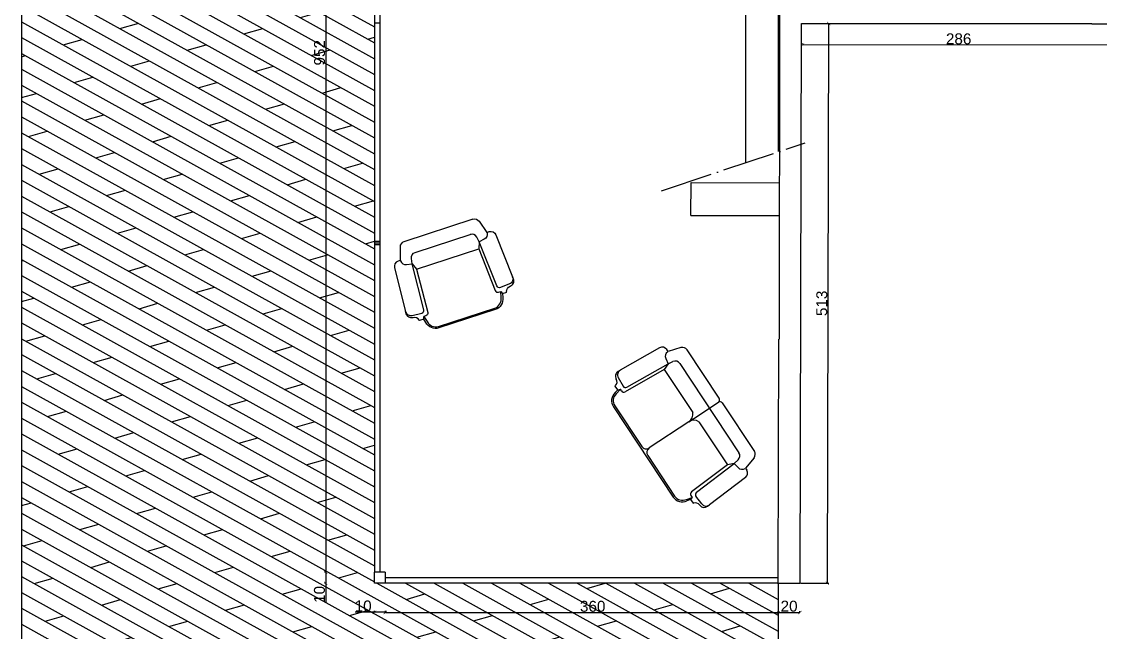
# Model space of a CAD drawing. Header units: millimetres. Extents: x 4804 to 8663, y 84 to 4858.
# Drawn here: x 5583 to 6570, y 1096 to 1655 of the extents above; entities that cross this region are included whole.
import ezdxf

# ---------------------------------------------------------------- set-up
doc = ezdxf.new("R2010")
doc.units = ezdxf.units.MM
doc.linetypes.add('ACAD_ISO04W100', pattern=[30, 24, -3, 0, -3])
for name, color, linetype in [('A-FLOOR-LEVL', 3, 'Continuous'), ('A-FLOOR-STRS', 3, 'Continuous'), ('A-FURN', 9, 'Continuous'), ('A-GLAZ-FULL', 4, 'Continuous'), ('A-WALL-FULL-EXTR', 1, 'Continuous'), ('A-WALL-FULL-INTR', 2, 'Continuous'), ('QUOTE', 5, 'Continuous')]:
    doc.layers.add(name, color=color, linetype=linetype)
doc.styles.get("Standard").update_dxf_attribs({"font": 'Arial.ttf'})
doc.dimstyles.new('ISO-25', dxfattribs={"dimtxt": 2.5, "dimasz": 2.5, "dimexe": 1.25, "dimexo": 0.625, "dimtad": 1, "dimtxsty": 'Standard', "dimcen": 2.5, "dimadec": 0, "dimazin": 0, "dimtfac": 1, "dimtmove": 0, "dimatfit": 3, "dimfxl": 1, "dimarcsym": 0})

# ---------------------------------------------------------------- blocks, each defined once
blk = doc.blocks.new('_ArchTick')
at = {"color": 0, "linetype": 'ByBlock', "const_width": 0.15}
blk.add_lwpolyline([(-0.5, -0.5), (0.5, 0.5)], dxfattribs=at)
blk = doc.blocks.new('*D19')
at = {"layer": 'Defpoints', "color": 0, "transparency": 16777216}
for p in [(5861.51, 2102.5), (5861.3, 1150.92), (5861.3, 1150.92)]:
    blk.add_point(p, dxfattribs=at)
at = {"layer": 'QUOTE', "color": 0, "lineweight": -2, "transparency": 16777216}
for p, q in [((5860.88, 2102.5), (5860.26, 2102.5)), ((5861.51, 2102.5), (5861.3, 1150.92)), ((5860.67, 1150.92), (5860.05, 1150.92))]:
    blk.add_line(p, q, dxfattribs=at)
at = {"layer": 'QUOTE', "color": 0, "lineweight": -2, "transparency": 16777216, "xscale": 3, "yscale": 3, "zscale": 3}
for p, rotation in [((5861.51, 2102.5), 89.98749708461058), ((5861.3, 1150.92), 269.9874970846106)]:
    blk.add_blockref('_ArchTick', p, dxfattribs=dict(at, rotation=rotation))
at = {"layer": 'QUOTE', "color": 0, "transparency": 16777216, "insert": (5855.67, 1626.71), "char_height": 10, "attachment_point": 5, "rotation": 89.9875}
blk.add_mtext('952', dxfattribs=at)
blk = doc.blocks.new('*D20')
at = {"layer": 'Defpoints', "color": 0, "transparency": 16777216}
for p in [(5915.83, 1113.97), (6275.48, 1113.93), (6275.48, 1113.92)]:
    blk.add_point(p, dxfattribs=at)
at = {"layer": 'QUOTE', "color": 0, "lineweight": -2, "transparency": 16777216}
for p, q in [((5915.83, 1114.59), (5915.83, 1115.23)), ((5915.83, 1113.98), (6275.48, 1113.93)), ((6275.48, 1114.54), (6275.48, 1115.18))]:
    blk.add_line(p, q, dxfattribs=at)
at = {"layer": 'QUOTE', "color": 0, "lineweight": -2, "transparency": 16777216, "xscale": 3, "yscale": 3, "zscale": 3}
for p, rotation in [((5915.83, 1113.98), 179.9924214453515), ((6275.48, 1113.93), 359.9924214453515)]:
    blk.add_blockref('_ArchTick', p, dxfattribs=dict(at, rotation=rotation))
at = {"layer": 'QUOTE', "color": 0, "transparency": 16777216, "insert": (6105.66, 1119.69), "char_height": 10, "attachment_point": 5, "rotation": 359.99242}
blk.add_mtext('360', dxfattribs=at)
blk = doc.blocks.new('*D22')
at = {"layer": 'Defpoints', "color": 0, "transparency": 16777216}
for p in [(6297.78, 1633.85), (6297.78, 1633.85), (6583.53, 1633.56)]:
    blk.add_point(p, dxfattribs=at)
at = {"layer": 'QUOTE', "color": 0, "lineweight": -2, "transparency": 16777216}
for p, q in [((6297.78, 1634.47), (6297.78, 1635.1)), ((6583.53, 1633.56), (6297.78, 1633.85)), ((6583.53, 1634.18), (6583.53, 1634.81))]:
    blk.add_line(p, q, dxfattribs=at)
at = {"layer": 'QUOTE', "color": 0, "lineweight": -2, "transparency": 16777216, "xscale": 3, "yscale": 3, "zscale": 3}
for p, rotation in [((6297.78, 1633.85), 179.9414955376278), ((6583.53, 1633.56), 359.9414955376278)]:
    blk.add_blockref('_ArchTick', p, dxfattribs=dict(at, rotation=rotation))
at = {"layer": 'QUOTE', "color": 0, "transparency": 16777216, "insert": (6440.66, 1639.43), "char_height": 10, "attachment_point": 5, "rotation": 359.9415}
blk.add_mtext('286', dxfattribs=at)
blk = doc.blocks.new('*D41')
at = {"layer": 'Defpoints', "color": 0, "transparency": 16777216}
for p in [(6296.71, 1653.65), (6321.74, 1653.59), (6295.48, 1140.9)]:
    blk.add_point(p, dxfattribs=at)
at = {"layer": 'QUOTE', "color": 0, "lineweight": -2, "transparency": 16777216}
for p, q in [((6297.33, 1653.65), (6322.99, 1653.59)), ((6320.52, 1140.84), (6321.74, 1653.59)), ((6296.1, 1140.9), (6321.77, 1140.83))]:
    blk.add_line(p, q, dxfattribs=at)
at = {"layer": 'QUOTE', "color": 0, "lineweight": -2, "transparency": 16777216, "xscale": 3, "yscale": 3, "zscale": 3}
for p, rotation in [((6321.74, 1653.59), 89.8628464926863), ((6320.52, 1140.84), 269.8628464926863)]:
    blk.add_blockref('_ArchTick', p, dxfattribs=dict(at, rotation=rotation))
at = {"layer": 'QUOTE', "color": 0, "transparency": 16777216, "insert": (6315.4, 1397.23), "char_height": 10, "attachment_point": 5, "rotation": 89.86285}
blk.add_mtext('513', dxfattribs=at)
blk = doc.blocks.new('*D7')
at = {"layer": 'Defpoints', "color": 0, "transparency": 16777216}
for p in [(6275.48, 1113.92), (6295.41, 1114.09), (6295.41, 1113.94)]:
    blk.add_point(p, dxfattribs=at)
at = {"layer": 'QUOTE', "color": 0, "lineweight": -2, "transparency": 16777216}
for p, q in [((6275.48, 1114.54), (6275.48, 1115.32)), ((6275.48, 1114.07), (6295.41, 1114.09)), ((6295.41, 1114.57), (6295.41, 1115.34))]:
    blk.add_line(p, q, dxfattribs=at)
at = {"layer": 'QUOTE', "color": 0, "lineweight": -2, "transparency": 16777216, "xscale": 3, "yscale": 3, "zscale": 3}
for p, rotation in [((6275.48, 1114.07), 180.069056119634), ((6295.41, 1114.09), 0.06905611963404874)]:
    blk.add_blockref('_ArchTick', p, dxfattribs=dict(at, rotation=rotation))
at = {"layer": 'QUOTE', "color": 0, "transparency": 16777216, "insert": (6285.44, 1119.81), "char_height": 10, "attachment_point": 5, "rotation": 0.06906}
blk.add_mtext('20', dxfattribs=at)
blk = doc.blocks.new('*D8')
at = {"layer": 'Defpoints', "color": 0, "transparency": 16777216}
for p in [(5905.83, 1114.27), (5905.83, 1113.98), (5915.83, 1113.98)]:
    blk.add_point(p, dxfattribs=at)
at = {"layer": 'QUOTE', "color": 0, "lineweight": -2, "transparency": 16777216}
for p, q in [((5905.83, 1114.27), (5888.23, 1114.27)), ((5905.83, 1114.61), (5905.83, 1115.52)), ((5915.83, 1114.26), (5905.83, 1114.27)), ((5915.83, 1114.61), (5915.83, 1115.51))]:
    blk.add_line(p, q, dxfattribs=at)
at = {"layer": 'QUOTE', "color": 0, "lineweight": -2, "transparency": 16777216, "xscale": 3, "yscale": 3, "zscale": 3}
for p, rotation in [((5905.83, 1114.27), 179.9924214453517), ((5915.83, 1114.26), 359.9924214453517)]:
    blk.add_blockref('_ArchTick', p, dxfattribs=dict(at, rotation=rotation))
at = {"layer": 'QUOTE', "color": 0, "transparency": 16777216, "insert": (5895.53, 1120), "char_height": 10, "attachment_point": 5, "rotation": 359.99242}
blk.add_mtext('10', dxfattribs=at)
blk = doc.blocks.new('*D9')
at = {"layer": 'Defpoints', "color": 0, "transparency": 16777216}
for p in [(5861.3, 1150.92), (5861.3, 1140.92), (5861.3, 1140.92)]:
    blk.add_point(p, dxfattribs=at)
at = {"layer": 'QUOTE', "color": 0, "lineweight": -2, "transparency": 16777216}
for p, q in [((5860.67, 1150.92), (5860.05, 1150.92)), ((5861.3, 1150.92), (5861.3, 1140.92)), ((5860.67, 1140.92), (5860.05, 1140.92)), ((5861.3, 1140.92), (5861.29, 1123.32))]:
    blk.add_line(p, q, dxfattribs=at)
at = {"layer": 'QUOTE', "color": 0, "lineweight": -2, "transparency": 16777216, "xscale": 3, "yscale": 3, "zscale": 3}
for p, rotation in [((5861.3, 1150.92), 89.98749708459404), ((5861.3, 1140.92), 269.987497084594)]:
    blk.add_blockref('_ArchTick', p, dxfattribs=dict(at, rotation=rotation))
at = {"layer": 'QUOTE', "color": 0, "transparency": 16777216, "insert": (5855.56, 1130.62), "char_height": 10, "attachment_point": 5, "rotation": 89.9875}
blk.add_mtext('10', dxfattribs=at)

msp = doc.modelspace()

# ---------------------------------------------------------------- hatches: boundary and pattern name
at = {"layer": 'A-FURN', "ltscale": 0.1}
h = msp.add_hatch(dxfattribs=at)
h.set_pattern_fill('DOLMIT', color=251, scale=2, angle=-29)
h.set_pattern_definition([(331, (4472.456, 3098.333), (6.15708, 11.10767), []), (16, (4472.456, 3098.333), (-9.90117, 34.5295), [17.9605, -35.921])])
h.paths.add_polyline_path([(5906.037, 2101.453), (5803.066, 2102.06), (5582.84, 2102.496), (5582.916, 1022.635), (5587.057, 1025.712), (5586.058, 1037.308), (5593.537, 1048.179), (5602.306, 1044.772), (5603.136, 1037.53), (5607.663, 1036.958), (5611.405, 1040.212), (5613.499, 1044.865), (5619.138, 1043.677), (5631.202, 1037.474), (5632.144, 1041.796), (5629.135, 1046.855), (5622.505, 1051.498), (5624.72, 1058.99), (5631.092, 1066.115), (5641.5, 1070.035), (5647.429, 1066.748), (5649.652, 1065.516), (5648.71, 1061.194), (5653.156, 1058.729), (5656.898, 1061.983), (5656.934, 1067.292), (5660.507, 1075.485), (5658.774, 1079.351), (5665.976, 1079.235), (5672.441, 1075.167), (5671.579, 1072.738), (5669.445, 1067.139), (5675.499, 1062.33), (5679.736, 1063.857), (5681.665, 1069.085), (5681.991, 1072.295), (5687.96, 1069.955), (5691.791, 1066.379), (5696.938, 1062.556), (5699.158, 1065.686), (5696.56, 1071.486), (5697.252, 1078.853), (5708.984, 1074.215), (5706.851, 1068.203), (5708.708, 1062.814), (5716.24, 1061.546), (5717.968, 1062.041), (5718.004, 1067.35), (5720.388, 1069.903), (5727.014, 1069.622), (5731.791, 1066.005), (5729.942, 1062.67), (5729.946, 1058.308), (5737.277, 1052.307), (5741.76, 1055.15), (5738.586, 1060.785), (5742.859, 1067.62), (5750.846, 1063.677), (5751.717, 1057.382), (5749.622, 1052.73), (5750.493, 1046.434), (5756.667, 1044.465), (5759.257, 1047.389), (5764.646, 1049.246), (5770.076, 1052.049), (5775.183, 1047.281), (5782.514, 1041.28), (5782.929, 1037.659), (5778.281, 1035.391), (5772.231, 1035.838), (5767.623, 1034.517), (5762.279, 1029.244), (5758.251, 1023.726), (5764.055, 1021.962), (5769.859, 1020.198), (5775.538, 1019.956), (5780.267, 1024.117), (5782.937, 1028.934), (5788.616, 1028.693), (5789.692, 1022.768), (5788.669, 1016.553), (5784.061, 1015.232), (5786.905, 1010.749), (5791.928, 1008.449), (5796.906, 1009.565), (5801.72, 1011.257), (5805.385, 1008.256), (5803.125, 1004.18), (5800.125, 1000.515), (5794.039, 995.653), (5795.155, 990.675), (5803.303, 990.518), (5808.112, 996.572), (5814.081, 994.232), (5811.866, 986.74), (5808.991, 981.552), (5803.271, 980.847), (5801.012, 976.771), (5804.512, 974.347), (5809.33, 971.676), (5813.075, 970.569), (5813.7, 962.956), (5805.842, 961.015), (5800.038, 962.779), (5797.734, 962.118), (5798.729, 954.3), (5806.591, 951.88), (5811.288, 946.37), (5812.033, 941.597), (5806.604, 938.794), (5807.224, 935.543), (5808.876, 929.784), (5812.01, 923.202), (5806.911, 919.247), (5806.028, 917.886), (5808.775, 914.86), (5809.115, 911.06), (5810.972, 905.671), (5810.655, 900.803), (5817.715, 888.069), (5814.759, 880.988), (5797.253, 883.633), (5792.124, 883.212), (5792.427, 879.433), (5797.515, 872.401), (5798.366, 872.172), (5793.23, 869.852), (5789.967, 866.267), (5785.972, 868.364), (5786.96, 864.918), (6275.499, 864.952), (6275.479, 1140.946), (5915.827, 1140.92), (5905.827, 1140.919), (5905.826, 1150.919)])

# ---------------------------------------------------------------- linework, layer by layer
at = {"linetype": 'ACAD_ISO04W100', "ltscale": 2}
msp.add_line((6168.651, 1500.386), (6300.223, 1544.173), dxfattribs=at)
at = {"layer": 'A-FLOOR-LEVL', "ltscale": 0.1}
for points in [[(5582.84, 2102.496), (5582.916, 1022.635)], [(6275.479, 1140.946), (6275.499, 864.952)]]:
    msp.add_lwpolyline(points, dxfattribs=at)
at = {"layer": 'A-FLOOR-STRS', "ltscale": 0.1}
for p, q in [((6195.609, 1477.616), (6195.922, 1507.782)), ((6195.922, 1507.782), (6276.367, 1507.59))]:
    msp.add_line(p, q, dxfattribs=at)
at = {"layer": 'A-FLOOR-STRS'}
msp.add_line((6195.609, 1477.616), (6276.337, 1477.616), dxfattribs=at)
at = {"layer": 'A-FURN'}
for p, q in [((6245.527, 1663.676), (6245.527, 1526.304)), ((6275.527, 1663.676), (6275.397, 1536.245)), ((6166.785, 1356.494), (6130.868, 1335.981)), ((6174.607, 1353.142), (6173.432, 1354.915)), ((6186.442, 1356.671), (6174.607, 1353.142)), ((6221.476, 1310.239), (6192.038, 1354.642)), ((6172.522, 1346.689), (6174.703, 1341.933)), ((6174.703, 1341.933), (6179.152, 1343.912)), ((6129.009, 1334.748), (6130.868, 1335.981)), ((6170.927, 1336.718), (6135.442, 1316.178)), ((6136.916, 1320.352), (6174.703, 1341.933)), ((6174.703, 1341.933), (6170.927, 1336.718)), ((6170.927, 1336.718), (6197.174, 1297.127)), ((6127.288, 1327.68), (6127.147, 1327.926)), ((6129.006, 1329.159), (6133.505, 1321.283)), ((6126.207, 1315.458), (6128.591, 1318.107)), ((6126.342, 1321.499), (6126.662, 1321.855)), ((6128.591, 1318.107), (6126.342, 1321.499)), ((6131.033, 1318.579), (6127.27, 1314.396)), ((6128.591, 1318.107), (6131.033, 1318.579)), ((6132.106, 1316.96), (6131.033, 1318.579)), ((6193.685, 1288.816), (6220.773, 1306.774)), ((6224.238, 1306.072), (6253.676, 1261.668)), ((6125.851, 1303.363), (6150.499, 1266.184)), ((6193.685, 1288.816), (6157.429, 1264.78)), ((6202.699, 1288.793), (6228.945, 1249.202)), ((6156.024, 1257.85), (6180.672, 1220.671)), ((6253.365, 1255.724), (6245.506, 1246.197)), ((6228.945, 1249.202), (6196.209, 1224.516)), ((6200.628, 1224.247), (6235.22, 1250.649)), ((6235.22, 1250.649), (6228.945, 1249.202)), ((6235.22, 1250.649), (6238.775, 1253.977)), ((6238.75, 1246.788), (6235.22, 1250.649)), ((6245.506, 1246.197), (6246.682, 1244.424)), ((6245.548, 1237.687), (6212.669, 1212.592)), ((6191.387, 1217.682), (6196.704, 1219.52)), ((6195.318, 1217.453), (6191.951, 1216.289)), ((6196.704, 1219.52), (6195.318, 1217.453)), ((6195.318, 1217.453), (6197.567, 1214.061)), ((6195.631, 1221.138), (6196.704, 1219.52)), ((6205.661, 1213.533), (6200.158, 1220.743)), ((6197.567, 1214.061), (6198.021, 1214.218)), ((6203.629, 1212.526), (6203.801, 1212.3)), ((6210.809, 1211.359), (6212.669, 1212.592))]:
    msp.add_line(p, q, dxfattribs=at)
at = {"layer": 'A-FURN', "ltscale": 0.1}
for p, q in [((6185.352, 1342.107), (6239.525, 1260.39)), ((6124.601, 1302.535), (6179.422, 1219.842))]:
    msp.add_line(p, q, dxfattribs=at)
at = {"layer": 'A-FURN'}
for points in [[(5996.068, 1474.254), (5932.754, 1453.673, 0.33005), (5929.301, 1448.825), (5929.531, 1436.477), (5927.508, 1435.819, 0.3948675), (5924.207, 1429.838), (5934.351, 1389.74, 0.4142136), (5940.425, 1386.119), (5949.218, 1388.343, 0.4142136), (5951.029, 1391.38), (5940.356, 1433.567), (5944.37, 1428.533), (5954.656, 1388.843, -0.3965416), (5953.009, 1385.838), (5951.162, 1385.238)], [(5996.068, 1474.254, -0.33005), (6001.712, 1472.363), (6008.786, 1462.239), (6010.809, 1462.897, -0.3948675), (6016.996, 1460), (6032.368, 1421.601, -0.4142136), (6029.585, 1415.101), (6021.164, 1411.73, -0.4142136), (6017.914, 1413.122), (6001.741, 1453.521), (6001.455, 1447.088), (6016.472, 1408.937, 0.3965416), (6019.571, 1407.475), (6021.418, 1408.075)], [(6008.899, 1461.893, -0.3694163), (6006.406, 1455.888), (6001.741, 1453.521), (5999.487, 1457.838, 0.3661218), (5993.509, 1460.278), (5994.417, 1460.573)], [(5929.644, 1436.13, 0.3694163), (5935.19, 1432.739), (5940.356, 1433.567), (5939.641, 1438.384, -0.3661218), (5943.041, 1443.873), (5994.417, 1460.573)], [(5944.37, 1428.533), (6001.455, 1447.088, -0.6225375)], [(6023.037, 1406.187), (6026.908, 1407.445), (6026.879, 1407.924, -0.3235446), (6030.011, 1412.873), (6030.275, 1412.979, 0.4142136), (6033.058, 1419.479), (6032.368, 1421.601)], [(6016.015, 1392.937, 0.3725885), (6021.765, 1402.46), (6021.418, 1408.075), (6023.037, 1406.187), (6023.257, 1402.63, -0.3701783), (6016.479, 1391.511), (5964.897, 1374.743, -0.3701783), (5952.876, 1379.752), (5950.962, 1382.758), (5951.162, 1385.238), (5954.183, 1380.492, 0.3725885), (5964.433, 1376.17), (6016.015, 1392.937, 0.4142136)], [(5950.962, 1382.758), (5947.092, 1381.5), (5946.834, 1381.904, 0.3235446), (5941.39, 1384.066), (5941.114, 1383.997, -0.4142136), (5935.041, 1387.618), (5934.351, 1389.74)]]:
    msp.add_lwpolyline(points, format="xyb", dxfattribs=at)
for centre, radius, start, end in [((6169.264, 1352.152), 5, 33.542319, 119.73212), ((6187.871, 1351.88), 5, 33.542319, 106.604209), ((6177.066, 1348.773), 5, 123.542319, 204.642532), ((6181.184, 1339.344), 5, 33.542319, 113.97744), ((6131.488, 1330.406), 5, 119.73212, 209.73212), ((6133.348, 1331.639), 5, 119.73212, 209.73212), ((6122.946, 1325.2), 5, 318.017285, 29.73212), ((6132.936, 1308.06), 10, 132.288482, 213.542319), ((6132.936, 1308.06), 8.5, 131.803068, 213.542319), ((6134.19, 1318.341), 2.5, 213.542319, 300.063872), ((6135.676, 1322.523), 2.5, 209.73212, 299.73212), ((6219.392, 1308.858), 2.5, 303.542319, 33.542319), ((6222.155, 1304.69), 2.5, 33.542319, 123.542319), ((6189.71, 1295.372), 7.667, 301.230712, 13.234061), ((6198.176, 1282.601), 7.667, 53.850577, 125.853926), ((6154.666, 1268.947), 5, 213.542319, 303.542319), ((6160.192, 1260.612), 5, 123.542319, 213.542319), ((6235.358, 1257.627), 5, 313.107199, 33.542319), ((6249.508, 1258.905), 5, 320.48043, 33.542319), ((6242.44, 1250.163), 5, 222.442107, 303.542319), ((6242.514, 1241.661), 5, 307.352519, 33.542319), ((6187.757, 1225.367), 10, 213.542319, 294.796157), ((6187.757, 1225.367), 8.5, 213.542319, 295.281571), ((6197.715, 1222.52), 2.5, 127.020767, 213.542319), ((6202.145, 1222.26), 2.5, 127.352519, 217.352519), ((6199.654, 1209.492), 5, 37.352519, 109.067353), ((6207.776, 1215.333), 5, 217.352519, 307.352519), ((6209.635, 1216.566), 5, 217.352519, 307.352519)]:
    msp.add_arc(centre, radius, start, end, dxfattribs=at)
at = {"layer": 'A-GLAZ-FULL', "ltscale": 0.1}
for p, q in [((5906.037, 2101.409), (5905.826, 1150.919)), ((5911.036, 2101.392), (5910.826, 1150.92)), ((5911.037, 1653.863), (5906.037, 1653.863)), ((5911.051, 1453.92), (5906.051, 1453.919)), ((5911.051, 1452.42), (5906.051, 1452.419)), ((5911.051, 1450.92), (5906.051, 1450.919)), ((6275.479, 1145.946), (5915.827, 1145.92)), ((6275.479, 1140.946), (5915.827, 1140.92))]:
    msp.add_line(p, q, dxfattribs=at)
at = {"layer": 'A-WALL-FULL-EXTR', "ltscale": 0.1}
for p, q in [((6276.527, 1663.675), (6276.221, 1364.315)), ((6295.479, 1140.898), (6296.707, 1653.654)), ((6562.458, 1653.383), (6582.458, 1653.362)), ((6275.479, 1145.946), (6276.014, 1364.316)), ((6275.479, 1140.946), (6275.479, 1145.946)), ((6275.479, 1140.946), (6295.479, 1140.898))]:
    msp.add_line(p, q, dxfattribs=at)
at = {"layer": 'A-WALL-FULL-INTR', "ltscale": 0.1}
for p, q in [((6296.706, 1653.654), (6562.459, 1653.654)), ((5915.826, 1150.92), (5905.826, 1150.919)), ((5905.827, 1140.919), (5905.826, 1150.919)), ((5915.826, 1150.92), (5915.827, 1140.92)), ((5915.827, 1140.92), (5905.827, 1140.919))]:
    msp.add_line(p, q, dxfattribs=at)

# ---------------------------------------------------------------- dimensions: what is measured, and where the dimension line sits
at = {"layer": 'QUOTE'}
for p1, p2, distance, picture, middle in [((5861.507, 2102.496), (5861.299, 1150.916), 0, '*D19', (5855.672, 1626.708)), ((6295.479, 1140.898), (6296.707, 1653.654), -25.037, '*D41', (6315.395, 1397.23)), ((6583.527, 1633.557), (6297.776, 1633.848), 0, '*D22', (6440.657, 1639.433)), ((5861.299, 1150.916), (5861.297, 1140.916), 0, '*D9', (5855.564, 1130.618)), ((5915.829, 1113.98), (5905.829, 1113.982), -0.283, '*D8', (5895.53, 1119.997)), ((6275.481, 1113.92), (6295.415, 1113.944), 0.151, '*D7', (6285.441, 1119.813))]:
    dim = msp.add_aligned_dim(p1=p1, p2=p2, distance=distance, dimstyle='ISO-25', override={"dimtxt": 10, "dimasz": 3, "dimdec": 0, "dimblk1": 'ArchTick', "dimblk2": 'ArchTick', "dimsah": 1}, dxfattribs=at)
    dim.commit()
    dim.dimension.update_dxf_attribs({"geometry": picture, "text_midpoint": middle})
dim = msp.add_linear_dim(base=(6275.481, 1113.933), p1=(5915.829, 1113.967), p2=(6275.481, 1113.92), angle=359.992421, dimstyle='ISO-25', override={"dimtxt": 10, "dimasz": 3, "dimdec": 0, "dimblk1": 'ArchTick', "dimblk2": 'ArchTick', "dimsah": 1}, dxfattribs=at)
dim.commit()
dim.dimension.update_dxf_attribs({"geometry": '*D20', "text_midpoint": (6105.655, 1113.955), "dimtype": 161})

doc.saveas('drawing.dxf')
